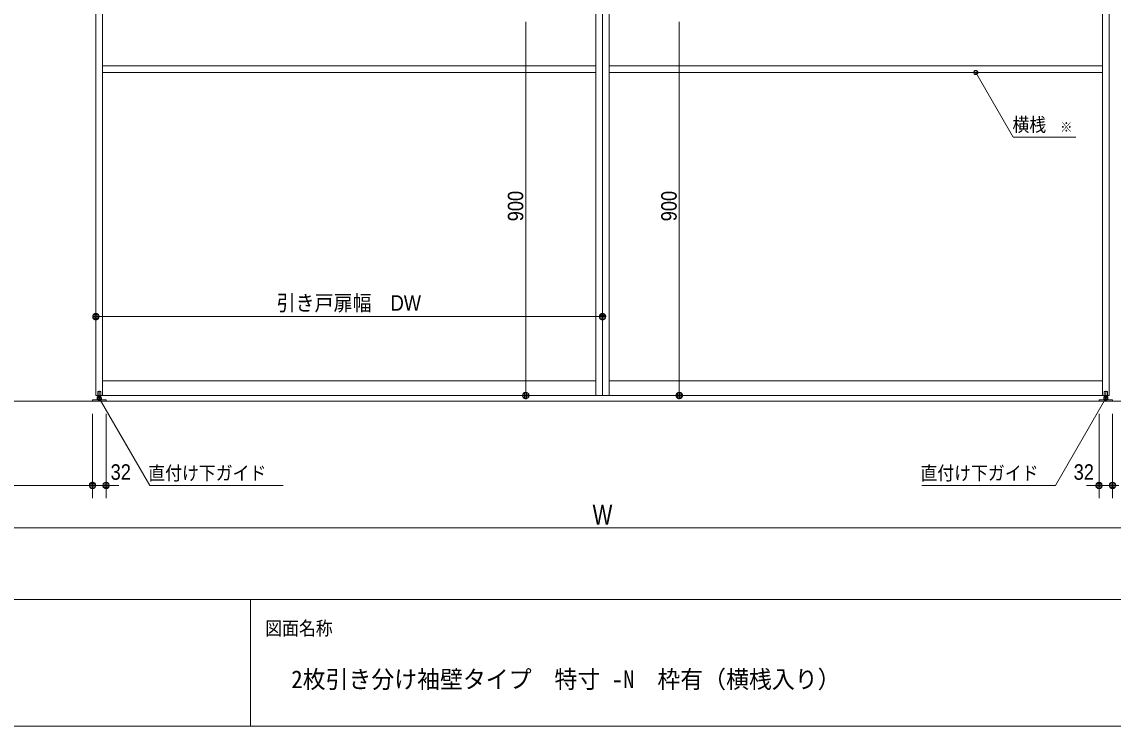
# Model space of a CAD drawing. Units: millimetres, scale not verified. Extents: x -6062 to 6062, y -3045 to 3045.
# Drawn here: x -4479 to -1894, y -2770 to -1102 of the extents above; entities that cross this region are included whole.
import ezdxf
from ezdxf.enums import TextEntityAlignment as Align

# ---------------------------------------------------------------- set-up
doc = ezdxf.new("R2010")
doc.units = ezdxf.units.MM
doc.header["$LTSCALE"] = 20
for name, color, linetype, lineweight in [('0-0_2寸法-1', 7, 'Continuous', 9), ('0-1_0', 7, 'Continuous', 9), ('0-2_2寸法-2', 7, 'Continuous', 9), ('0-3_2寸法-3', 7, 'Continuous', 9), ('0-4_3一般', 7, 'Continuous', 9), ('0-5_1図面枠', 7, 'Continuous', 9)]:
    doc.layers.add(name, color=color, linetype=linetype, lineweight=lineweight)
doc.styles.add('ＭＳ ゴシック', font='')
doc.styles.add('ＭＳ Ｐゴシック', font='')
doc.styles.get('ＭＳ ゴシック').set_extended_font_data('MS Gothic')
doc.styles.get('ＭＳ Ｐゴシック').set_extended_font_data('MS PGothic')

# ---------------------------------------------------------------- blocks, each defined once
blk = doc.blocks.new('グループ-4')
at = {"layer": '0-4_3一般'}
blk.add_line((-75696.5, -40000), (23223.5, -40000), dxfattribs=at)
blk = doc.blocks.new('グループ-5')
at = {"layer": '0-4_3一般'}
for p, q in [((-50320, -39740), (-50320, 6140)), ((-50320, 6140), (-50320, -39740)), ((-50000, -39740), (-50000, 6140)), ((-50000, 6140), (-50000, -39740)), ((-26640, 6140), (-26640, -39740)), ((-26320, 6140), (-26320, -39740)), ((-26320, -39740), (-26320, 6140)), ((-26000, -39740), (-26000, 6140)), ((-2640, 6140), (-2640, -39740)), ((-2320, 6140), (-2320, -39740)), ((-2320, -39740), (-2320, 6140)), ((-26640, -24120), (-50000, -24120)), ((-2640, -24120), (-26000, -24120)), ((-26640, -24440), (-50000, -24440)), ((-2640, -24440), (-26000, -24440)), ((-50000, -39040), (-26640, -39040)), ((-26000, -39040), (-2640, -39040)), ((-26320, -39740), (-50320, -39740)), ((-50235, -39560), (-50235, -39800)), ((-50235, -39800), (-50085, -39800)), ((-50086, -39800), (-50234, -39800)), ((-50234, -39800), (-50234, -39862)), ((-50095, -39550), (-50225, -39550)), ((-50160, -40027.8), (-50160, -39520)), ((-50086, -39800), (-50086, -39862)), ((-50085, -39800), (-50085, -39560)), ((-2320, -39740), (-26320, -39740)), ((-2555, -39560), (-2555, -39800)), ((-2555, -39800), (-2405, -39800)), ((-2554, -39862), (-2554, -39800)), ((-2406, -39800), (-2554, -39800)), ((-2415, -39550), (-2545, -39550)), ((-2480, -39520), (-2480, -40027.8)), ((-2406, -39862), (-2406, -39800)), ((-2405, -39800), (-2405, -39560)), ((-50480, -40000), (-50480, -39942)), ((-49840, -40000), (-50480, -40000)), ((-50260, -39922), (-50260, -39862)), ((-50260, -39922), (-50260, -39942)), ((-50060, -39922), (-50260, -39922)), ((-50060, -39922), (-50260, -39922)), ((-50120, -39862), (-50060, -39862)), ((-50060, -39922), (-50060, -39862)), ((-50060, -39942), (-49840, -39942)), ((-49840, -39942), (-49840, -40000)), ((-2800, -39942), (-2580, -39942)), ((-2800, -40000), (-2800, -39942)), ((-2160, -40000), (-2800, -40000)), ((-2580, -39862), (-2580, -39922)), ((-2580, -39862), (-2520, -39862)), ((-2380, -39922), (-2580, -39922)), ((-2380, -39922), (-2580, -39922)), ((-2380, -39862), (-2380, -39922)), ((-2380, -39942), (-2380, -39922)), ((-2160, -39942), (-2160, -40000))]:
    blk.add_line(p, q, dxfattribs=at)
for points in [[(-2640, -39740), (-2640, 6140), (21360, 6140)], [(-50480, -39942), (-50060, -39942), (-50060, -39922)], [(-50260, -39862), (-50200, -39862), (-50120, -39862)], [(-2580, -39922), (-2580, -39942), (-2160, -39942)], [(-2520, -39862), (-2440, -39862), (-2380, -39862)]]:
    blk.add_lwpolyline(points, dxfattribs=at)
for centre, start, end in [((-50225, -39560), 90, 180), ((-50095, -39560), 0, 90), ((-2545, -39560), 90, 180), ((-2415, -39560), 0, 90)]:
    blk.add_arc(centre, 10, start, end, dxfattribs=at)
blk = doc.blocks.new('グループ-6')
at = {"layer": '0-4_3一般'}
for name in ['グループ-4', 'グループ-5']:
    blk.add_blockref(name, (0, 0), dxfattribs=at)
blk = doc.blocks.new('_Dot')
at = {"layer": '0-1_0'}
for p, q in [((-10, 0), (-20, 0)), ((9.78, 2), (-9.78, 2)), ((7.99, 6), (-7.99, 6)), ((9.16, -3.98), (-9.16, -3.98)), ((6, -7.98), (-6, -7.98))]:
    blk.add_line(p, q, dxfattribs=at)
for points in [[(10, 0), (9.92, 1.25), (9.69, 2.49), (9.3, 3.68), (8.76, 4.82), (8.09, 5.88), (7.29, 6.85), (6.37, 7.71), (5.36, 8.44), (4.26, 9.05), (3.09, 9.51), (1.87, 9.82), (0.63, 9.98), (-0.63, 9.98), (-1.87, 9.82), (-3.09, 9.51), (-4.26, 9.05), (-5.36, 8.44), (-6.37, 7.71), (-7.29, 6.85), (-8.09, 5.88), (-8.76, 4.82), (-9.3, 3.68), (-9.69, 2.49), (-9.92, 1.25), (-10, 0), (0, 0)], [(-10, 0), (-9.92, -1.25), (-9.69, -2.49), (-9.3, -3.68), (-8.76, -4.82), (-8.09, -5.88), (-7.29, -6.85), (-6.37, -7.71), (-5.36, -8.44), (-4.26, -9.05), (-3.09, -9.51), (-1.87, -9.82), (-0.63, -9.98), (0.63, -9.98), (1.87, -9.82), (3.09, -9.51), (4.26, -9.05), (5.36, -8.44), (6.37, -7.71), (7.29, -6.85), (8.09, -5.88), (8.76, -4.82), (9.3, -3.68), (9.69, -2.49), (9.92, -1.25), (10, 0), (0, 0)]]:
    blk.add_lwpolyline(points, close=True, dxfattribs=at)
blk = doc.blocks.new('グループ-63')
at = {"layer": '0-5_1図面枠'}
for p, q in [((-80000, -49400), (80000, -49400)), ((-43000, -49400), (-43000, -55400))]:
    blk.add_line(p, q, dxfattribs=at)
blk.add_lwpolyline([(-80000, 55400), (80000, 55400), (80000, -55400), (-80000, -55400)], close=True, dxfattribs=at)
blk = doc.blocks.new('図面枠')
at = {"layer": '0-5_1図面枠'}
blk.add_blockref('グループ-63', (0, 0), dxfattribs=at)
at = {"layer": '0-5_1図面枠', "style": 'ＭＳ ゴシック', "width": 0.9}
blk.add_text('図面名称', height=650.9, dxfattribs=at).set_placement((-42300.1, -51283.9), align=Align.BOTTOM_LEFT)

msp = doc.modelspace()

# ---------------------------------------------------------------- linework, layer by layer
at = {"layer": '0-0_2寸法-1'}
for p, q in [((-3285.2, -1102.01), (-3285.2, -1971.99)), ((-2921.8, -1102.01), (-2921.8, -1971.99)), ((-4303.5, -1770), (-4303.3, -1770)), ((-3103.5, -1770), (-3103.3, -1770)), ((-3118.51, -1800), (-4288.49, -1800)), ((-3165.2, -1987), (-3315.2, -1987)), ((-3041.8, -1987), (-2891.8, -1987)), ((-4311.5, -2030), (-4311.5, -2230)), ((-1895.5, -2030), (-1895.5, -2230)), ((-5472.49, -2200), (-4326.51, -2200)), ((-5479.49, -2300), (-727.51, -2300))]:
    msp.add_line(p, q, dxfattribs=at)
at = {"layer": '0-2_2寸法-2'}
for p, q in [((-4311.5, -2030), (-4311.5, -2230)), ((-4279.5, -2030), (-4279.5, -2230)), ((-1927.5, -2030), (-1927.5, -2230)), ((-1895.5, -2030), (-1895.5, -2230)), ((-4326.51, -2200), (-4341.51, -2200)), ((-4279.5, -2200), (-4311.5, -2200)), ((-4264.49, -2200), (-4249.49, -2200)), ((-1942.51, -2200), (-1957.51, -2200)), ((-1927.5, -2200), (-1895.5, -2200))]:
    msp.add_line(p, q, dxfattribs=at)
at = {"layer": '0-3_2寸法-3'}
for p, q in [((-2214.61, -1221.01), (-2224.39, -1221.01)), ((-2215.5, -1225.01), (-2223.5, -1225.01)), ((-2219.33, -1217.01), (-2219.67, -1217.01)), ((-2219.33, -1217.01), (-2219.67, -1217.01)), ((-4295.31, -1988.11), (-4295.69, -1988.11)), ((-4295.31, -1988.11), (-4295.69, -1988.11)), ((-1911.33, -1988.11), (-1911.67, -1988.11)), ((-1911.33, -1988.11), (-1911.67, -1988.11)), ((-4290.6, -1992.11), (-4300.4, -1992.11)), ((-4291.5, -1996.11), (-4299.5, -1996.11)), ((-1906.61, -1992.11), (-1916.39, -1992.11)), ((-1907.5, -1996.11), (-1915.5, -1996.11))]:
    msp.add_line(p, q, dxfattribs=at)
for points in [[(-1982.16, -1374.84), (-2131.26, -1374.84), (-2219.5, -1222)], [(-4295.5, -1993.1), (-4176.05, -2200), (-3860.03, -2200)], [(-1911.5, -1993.1), (-2030.95, -2200), (-2346.97, -2200)]]:
    msp.add_lwpolyline(points, dxfattribs=at)
for centre in [(-2219.5, -1222), (-2219.5, -1222), (-4295.5, -1993.1), (-4295.5, -1993.1), (-1911.5, -1993.1), (-1911.5, -1993.1)]:
    msp.add_circle(centre, 5.01, dxfattribs=at)

# ---------------------------------------------------------------- block references
at = {"layer": '0-0_2寸法-1', "xscale": 0.7503418, "yscale": 0.7503418}
for p, rotation in [((-4303.5, -1800), 180), ((-3285.2, -1987), 270), ((-2921.8, -1987), 270), ((-1895.5, -2200), 180)]:
    msp.add_blockref('_Dot', p, dxfattribs=dict(at, rotation=rotation))
for p in [(-3103.5, -1800), (-4311.5, -2200)]:
    msp.add_blockref('_Dot', p, dxfattribs=at)
at = {"layer": '0-2_2寸法-2', "xscale": 0.7503418, "yscale": 0.7503418}
for p in [(-4311.5, -2200), (-1927.5, -2200)]:
    msp.add_blockref('_Dot', p, dxfattribs=at)
at = {"layer": '0-2_2寸法-2', "xscale": 0.7503418, "yscale": 0.7503418, "rotation": 180}
for p in [(-4279.5, -2200), (-1895.5, -2200)]:
    msp.add_blockref('_Dot', p, dxfattribs=at)
at = {"layer": '0-4_3一般', "xscale": 0.05, "yscale": 0.05}
msp.add_blockref('グループ-6', (-1787.5, 0), dxfattribs=at)
at = {"layer": '0-5_1図面枠', "xscale": 0.05, "yscale": 0.05}
msp.add_blockref('図面枠', (-1787.5, 0), dxfattribs=at)

# ---------------------------------------------------------------- texts
at = {"layer": '0-0_2寸法-1', "style": 'ＭＳ Ｐゴシック', "width": 0.9}
for p in [(-3280.24, -1574.38), (-2916.84, -1574.38)]:
    msp.add_text('900', height=36.66, rotation=90, dxfattribs=at).set_placement(p, align=Align.BOTTOM_LEFT)
at = {"layer": '0-0_2寸法-1', "style": 'ＭＳ Ｐゴシック'}
for s, height, width, p in [('引き戸扉幅\u3000DW', 36.69, 0.9, (-3875.66, -1797.07)), ('W', 47.21, 0.8, (-3126.96, -2307.07))]:
    msp.add_text(s, height=height, dxfattribs=dict(at, width=width)).set_placement(p, align=Align.BOTTOM_LEFT)
at = {"layer": '0-2_2寸法-2', "style": 'ＭＳ Ｐゴシック', "width": 0.9}
for p in [(-4268.59, -2197.52), (-1987.59, -2197.52)]:
    msp.add_text('32', height=36.66, dxfattribs=at).set_placement(p, align=Align.BOTTOM_LEFT)
at = {"layer": '0-3_2寸法-3', "style": 'ＭＳ ゴシック', "width": 0.9}
for s, height, p in [('横桟', 32.55, (-2132.61, -1371.66)), ('※', 23.31, (-2019.26, -1369.88)), ('直付け下ガイド', 32.55, (-4179.5, -2196.83)), ('直付け下ガイド', 32.55, (-2350.42, -2196.83))]:
    msp.add_text(s, height=height, dxfattribs=at).set_placement(p, align=Align.BOTTOM_LEFT)
at = {"layer": '0-5_1図面枠', "style": 'ＭＳ ゴシック', "width": 0.95}
msp.add_text('2枚引き分け袖壁タイプ\u3000特寸 -N\u3000枠有（横桟入り）', height=41.84, dxfattribs=at).set_placement((-3840.72, -2692.37), align=Align.BOTTOM_LEFT)

doc.saveas('drawing.dxf')
